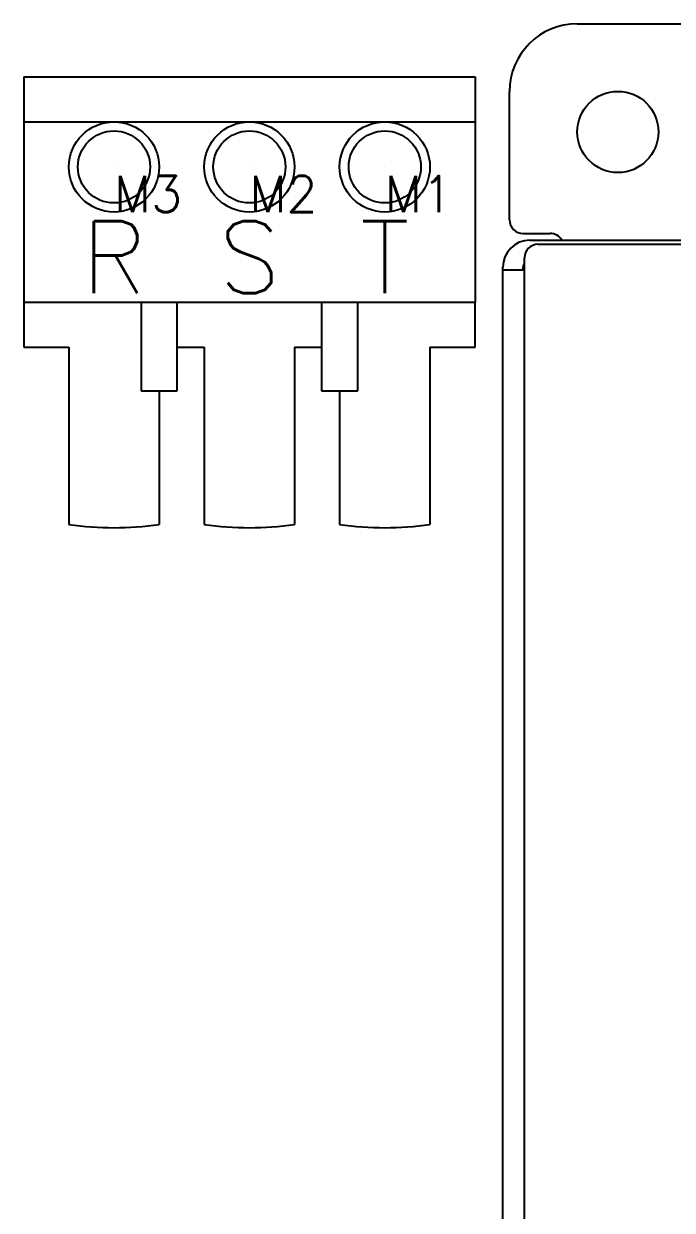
# Model space of a CAD drawing. Extents: x -25 to 130, y -65 to 185.
# Drawn here: x -25 to 10.9, y 119.7 to 185.4 of the extents above; entities that cross this region are included whole.
import ezdxf

# ---------------------------------------------------------------- set-up
doc = ezdxf.new("R2010")
doc.units = 0
doc.header["$LTSCALE"] = 4
doc.layers.get('0').update_dxf_attribs({"linetype": 'CONTINUOUS'})
doc.layers.add('02___PRT_ALL_AXES', color=7, linetype='CONTINUOUS')
doc.styles.get("Standard").update_dxf_attribs({"font": 'romans.shx'})

msp = doc.modelspace()

# ---------------------------------------------------------------- linework, layer by layer
at = {"color": 7, "linetype": 'Continuous'}
for p, q in [((5.663, 185.438), (91.913, 185.438)), ((1.913, 174.562), (1.913, 181.688)), ((2.663, 173.812), (4.163, 173.812)), ((3.038, 173.438), (12.788, 173.438)), ((3.488, 173.212), (13.012, 173.212)), ((2.738, 13.162), (2.738, 172.462)), ((1.538, 13.688), (1.538, 171.938)), ((1.538, 171.787), (2.738, 171.787)), ((2.663, 171.787), (2.663, 171.938)), ((2.738, 171.938), (2.663, 171.938))]:
    msp.add_line(p, q, dxfattribs=at)
for p, q in [((-25, 182.5), (0, 182.5)), ((-25, 182.5), (-25, 170)), ((0, 182.5), (0, 170)), ((-25, 180), (0, 180)), ((-25, 170), (0, 170)), ((-25, 170), (-25, 167.5)), ((-18.496, 170), (-18.496, 165.084)), ((-16.496, 165.084), (-16.496, 170)), ((-8.5, 170), (-8.5, 165.084)), ((-6.5, 165.084), (-6.5, 170)), ((0, 167.5), (0, 170)), ((-25, 167.5), (-22.5, 167.5)), ((-22.5, 167.5), (-22.5, 157.679)), ((-16.496, 167.5), (-15, 167.5)), ((-15, 167.5), (-15, 157.679)), ((-10, 167.5), (-10, 157.679)), ((-10, 167.5), (-8.5, 167.5)), ((-2.5, 167.5), (-2.5, 157.679)), ((-2.5, 167.5), (0, 167.5)), ((-18.496, 165.084), (-16.496, 165.084)), ((-17.5, 165.084), (-17.5, 157.679)), ((-8.5, 165.084), (-6.5, 165.084)), ((-7.5, 165.084), (-7.5, 157.679))]:
    msp.add_line(p, q)
for centre, radius in [((-20, 177.5), 2.5), ((-12.5, 177.5), 2.5), ((-5, 177.5), 2.5), ((-20, 177.5), 2), ((-12.5, 177.5), 2), ((-5, 177.5), 2)]:
    msp.add_circle(centre, radius)
for centre, radius, start, end in [((5.663, 181.688), 3.75, 90, 180), ((2.663, 174.562), 0.75, 180, 270), ((4.163, 173.062), 0.75, 30.59889, 90), ((3.038, 171.938), 1.5, 90, 180), ((3.488, 172.462), 0.75, 90, 180), ((3.038, 171.938), 0.375, 144.71938, 180)]:
    msp.add_arc(centre, radius, start, end, dxfattribs=at)
for centre in [(-20, 175), (-12.5, 175), (-5, 175)]:
    msp.add_arc(centre, 17.5, 261.78679, 278.21321)
at = {"layer": '02___PRT_ALL_AXES', "color": 7, "linetype": 'Continuous'}
msp.add_circle((7.913, 179.438), 2.25, dxfattribs=at)

# ---------------------------------------------------------------- texts
at = {"char_height": 4, "attachment_point": 5}
for s, insert in [('R', (-20, 172.5)), ('S', (-12.5, 172.5)), ('T', (-5, 172.5))]:
    msp.add_mtext_dynamic_manual_height_columns(s, width=5, gutter_width=1, heights=[0], dxfattribs=dict(at, insert=insert))
at = {"flags": 9}
for tag, p in [('F3', (-20, 177.5)), ('F2', (-12.5, 177.5)), ('F1', (-5, 177.5))]:
    msp.add_attdef(tag, p, '', height=0.00001, dxfattribs=at)
at = {"color": 4, "flags": 8}
for tag, p in [('M3', (-20, 175)), ('M2', (-12.5, 175)), ('M1', (-5, 175))]:
    msp.add_attdef(tag, p, '', height=2, dxfattribs=at)

doc.saveas('drawing.dxf')
